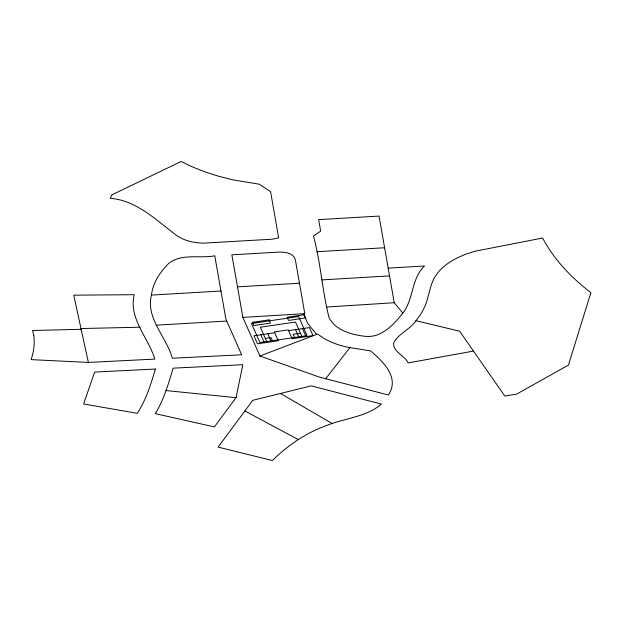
<?xml version="1.0" encoding="UTF-8"?>
<svg xmlns="http://www.w3.org/2000/svg" width="622" height="622" viewBox="0 0 622 622"><rect width="100%" height="100%" fill="white"/><g stroke="black" fill="none" stroke-linecap="round" stroke-linejoin="round"><path stroke-width="0.93" d="M151.473 295.085C152.81 282.823 159.986 272.218 168.469 263.65C181.282 253.053 199.716 258.721 214.769 255.805L225.895 319.125L241.655 354.781L172.302 358.233C166.859 337.505 145.346 318.044 151.473 295.085L220.965 291.018M236.041 397.676L242.852 364.686L173.095 368.162C168.461 383.751 163.881 399.643 155.345 413.646L214.38 426.91L236.041 397.676L165.996 390.554M402.838 313.076C395.693 322.305 386.931 331.775 375.602 335.515A19.29 11.142 0 0 1 361.499 335.818C349.261 334.006 335.515 329.582 329.162 318.06C322.219 291.127 320.75 262.764 313.465 236.002L320.672 231.112L318.651 219.62L379.047 216.075L394.247 302.735L402.838 313.076C413.902 299.151 411.088 278.462 424.577 265.991L388.182 268.121M244.897 410.979L252.796 400.304L311.233 385.873L381.457 404.098C366.202 417.051 345.07 418.085 327.04 425.339C306.312 432.64 287.97 445.197 272.35 460.513L218.089 447.109L244.897 410.979L298.265 439.544M325.679 378.728L349.929 347.62L370.541 350.886C382.958 361.405 400.055 377.624 388.408 395.009L319.218 377.049L259.949 356.009L242.868 317.391L231.866 254.818L279.099 252.097C285.265 251.941 293.926 253.045 295.45 260.299L304.788 313.675L242.868 317.391M415.947 320.719L459.65 331.207L504.831 396.082L516.602 394.107L568.43 365.098L590.9 292.604C571.447 277.863 554.101 259.701 542.617 238.008L474.578 251.327L465.318 254.351L456.875 258.083A77.594 44.8 0 0 0 437.771 272.747L433.915 278.477L431.427 284.448L426.987 300.675A140.844 81.319 0 0 1 415.939 320.711C410.03 329.613 398.391 333.501 393.594 343.025C393.05 352.122 404.588 355.473 408.242 362.898L473.482 351.08M259.949 356.009L317.531 334.037L324.28 338.586A65.481 37.81 0 0 0 347.667 347.224L349.929 347.62M274.745 332.716L253.924 335.779L257.469 343.795L278.291 340.724L274.388 331.915L288.274 329.87L292.169 338.679L312.99 335.608L309.445 327.592L288.624 330.663M265.299 338.446L270.99 337.606L272.382 340.747M300.465 333.26L293.195 334.333L294.587 337.474M326.651 307.019L394.247 302.735M316.987 251.7L384.598 247.758M321.932 279.892L389.543 275.904M237.503 286.851L299.462 283.243M156.985 325.127L226.742 321.045M88.378 362.416L154.855 359.104C148.557 338.041 128.233 318.215 134.274 294.696L73.73 295.17L88.378 362.416L31.1 359.625A155.298 89.661 0 0 0 33.775 335.266M81.187 329.302L32.577 330.507L33.775 335.266M81.023 328.533L140.129 327.211M280.46 393.462L332.288 423.598M316.575 334.403L307.478 323.145L303.933 313.721M302.51 328.618L306.055 336.634M301.857 336.401L295.504 322.04L260.338 327.226L266.69 341.587M295.567 329.644L299.112 337.66M267.802 333.734L271.347 341.75M260.859 334.76L264.404 342.776M155.407 369.04C150.905 384.357 145.991 399.806 137.353 413.358L83.62 403.981L94.637 372.065L155.407 369.04M112.108 194.756L110.18 198.301C136.716 200.377 156.169 220.165 176.314 235.217C184.198 240.893 194.08 242.945 203.643 243.132L272.249 239.206L278.656 237.822L270.57 191.63L259.18 184.19L232.62 179.805L218.579 176.236L205.167 171.952L192.478 166.945L181.119 161.487L112.108 194.756M306.848 335.141L304.601 335.997L259.926 342.582L251.482 323.487L298.622 316.536L306.848 335.141M269.069 319.887L252.415 322.344L253.83 325.555L270.492 323.098L269.069 319.887M303.777 314.771L287.115 317.228L288.538 320.431L305.192 317.982L303.777 314.771"/></g></svg>
